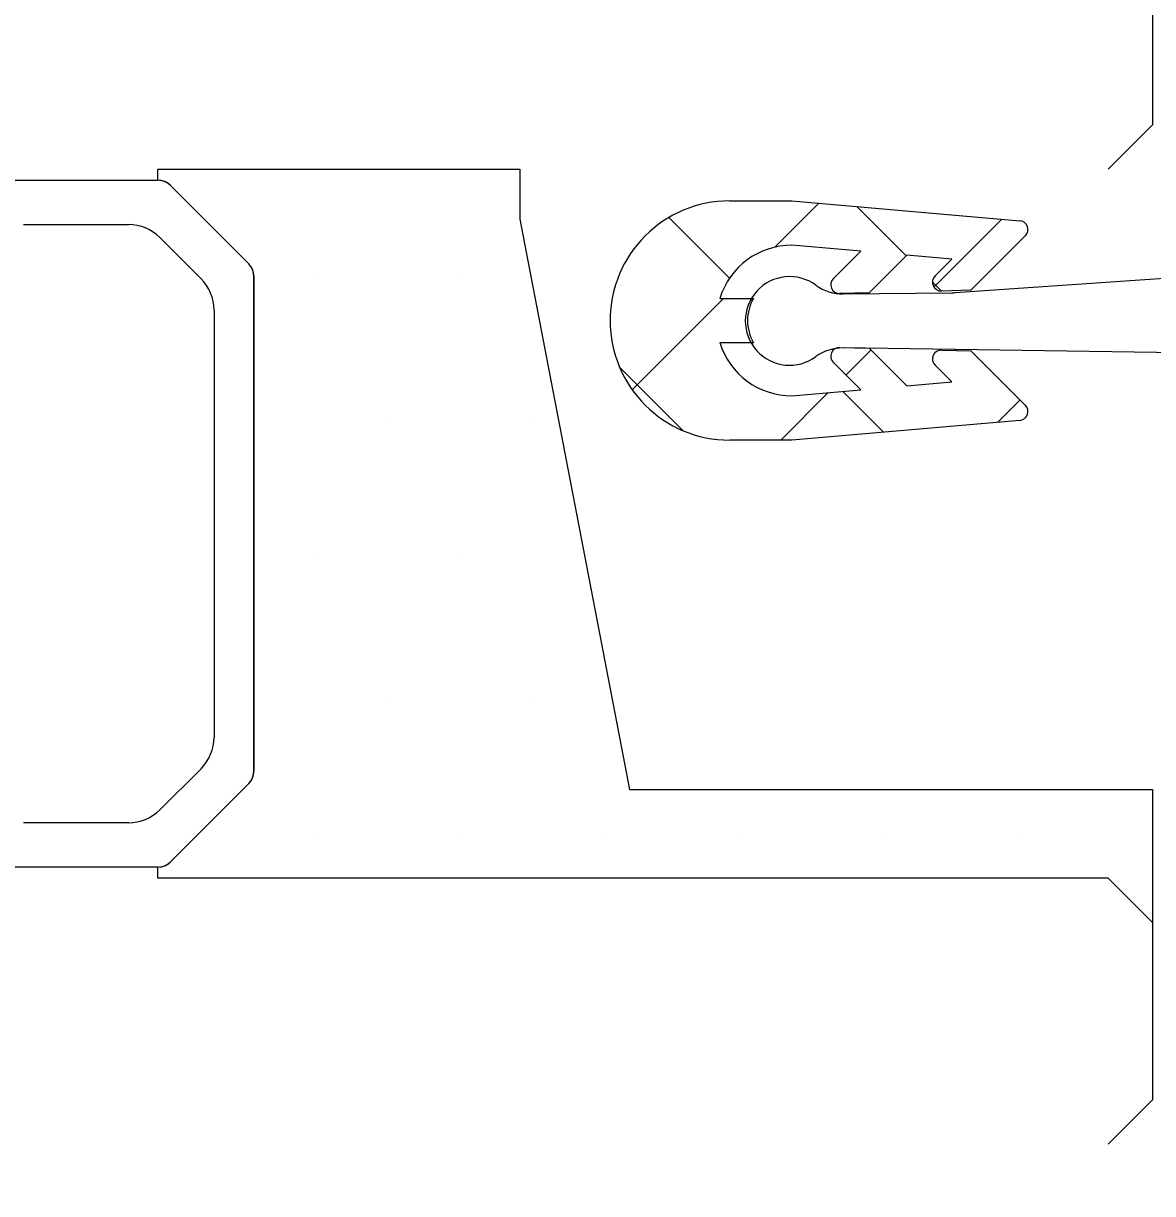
# Model space of a CAD drawing. Extents: x 820 to 5791, y 1495 to 5010.
# Drawn here: x 2728.593 to 2731.141, y 2076.895 to 2079.536 of the extents above; entities that cross this region are included whole.
import ezdxf

# ---------------------------------------------------------------- set-up
doc = ezdxf.new("R2010")
doc.units = 0
doc.header["$LTSCALE"] = 20
doc.layers.get('0').update_dxf_attribs({"linetype": 'CONTINUOUS', "lineweight": 15})
doc.layers.get('DEFPOINTS').update_dxf_attribs({"linetype": 'CONTINUOUS'})
doc.layers.add('_00_TT_PLASTER INTERIOR', color=60, linetype='CONTINUOUS', lineweight=0)
doc.layers.add('ölç', color=63, linetype='CONTINUOUS', lineweight=20)
doc.layers.add('dış ölçü', color=7, linetype='CONTINUOUS', lineweight=20, true_color=0x0d6787)
doc.styles.add('TRS', font='times.ttf', dxfattribs={"width": 0.8})
doc.dimstyles.new('dış ölçü', dxfattribs={"dimtxt": 12, "dimasz": 5, "dimexe": 5, "dimexo": 35, "dimgap": 5, "dimtad": 1, "dimdec": 0, "dimdsep": 46, "dimtxsty": 'TRS', "dimblk": 'DOT', "dimcen": 0, "dimdle": 0.1, "dimclrd": 256, "dimclre": 256, "dimclrt": 73, "dimadec": 0, "dimazin": 0, "dimtfac": 0.3, "dimtdec": 0, "dimtix": 1, "dimtmove": 2, "dimatfit": 3, "dimldrblk": 'DOT', "dimfxl": 1, "dimfxlon": 1, "dimtolj": 1, "dimarcsym": 0})

# ---------------------------------------------------------------- blocks, each defined once
blk = doc.blocks.new('_Dot')
at = {"layer": 'ölç', "color": 0, "lineweight": -2}
blk.add_line((-0.5, 0), (-1, 0), dxfattribs=at)
at = {"layer": 'ölç', "color": 0, "const_width": 0.5}
blk.add_lwpolyline([(-0.25, 0, 1), (0.25, 0, 1)], format="xyb", close=True, dxfattribs=at)
blk = doc.blocks.new('*D175')
at = {"layer": 'DEFPOINTS', "color": 0, "transparency": 16777216}
for p in [(2564.5726, 2100.0514), (2844.1763, 2097.0445), (2844.1763, 1809.2783)]:
    blk.add_point(p, dxfattribs=at)
at = {"layer": 'dış ölçü', "lineweight": -2, "transparency": 16777216}
for p, q in [((2564.5726, 1810.2783), (2564.5726, 1804.2783)), ((2844.1763, 1810.2783), (2844.1763, 1804.2783)), ((2569.5726, 1809.2783), (2839.1763, 1809.2783))]:
    blk.add_line(p, q, dxfattribs=at)
at = {"layer": 'dış ölçü', "lineweight": -2, "transparency": 16777216, "xscale": 5, "yscale": 5, "zscale": 5, "rotation": 180}
blk.add_blockref('_Dot', (2564.5726, 1809.2783), dxfattribs=at)
at = {"layer": 'dış ölçü', "lineweight": -2, "transparency": 16777216, "xscale": 5, "yscale": 5, "zscale": 5}
blk.add_blockref('_Dot', (2844.1763, 1809.2783), dxfattribs=at)
at = {"layer": 'dış ölçü', "color": 73, "transparency": 16777216, "insert": (2704.3745, 1820.3821), "char_height": 12, "attachment_point": 5, "style": 'TRS'}
blk.add_mtext('\\A1;280', dxfattribs=at)
blk = doc.blocks.new('*D180')
at = {"layer": 'DEFPOINTS', "color": 0, "transparency": 16777216}
for p in [(3700.9717, 2100.0445), (2054.2879, 2083.4408), (3700.9717, 1729.2783)]:
    blk.add_point(p, dxfattribs=at)
at = {"layer": 'dış ölçü', "lineweight": -2, "transparency": 16777216}
for p, q in [((2054.2879, 1730.2783), (2054.2879, 1724.2783)), ((3700.9717, 1730.2783), (3700.9717, 1724.2783)), ((2059.2879, 1729.2783), (3695.9717, 1729.2783))]:
    blk.add_line(p, q, dxfattribs=at)
at = {"layer": 'dış ölçü', "lineweight": -2, "transparency": 16777216, "xscale": 5, "yscale": 5, "zscale": 5, "rotation": 180}
blk.add_blockref('_Dot', (2054.2879, 1729.2783), dxfattribs=at)
at = {"layer": 'dış ölçü', "lineweight": -2, "transparency": 16777216, "xscale": 5, "yscale": 5, "zscale": 5}
blk.add_blockref('_Dot', (3700.9717, 1729.2783), dxfattribs=at)
at = {"layer": 'dış ölçü', "color": 73, "transparency": 16777216, "insert": (2877.6298, 1740.3994), "char_height": 12, "attachment_point": 5, "style": 'TRS'}
blk.add_mtext('\\A1;1647', dxfattribs=at)
blk = doc.blocks.new('HGJFG')
at = {"color": 9}
for p, q in [((-2433.4459, -3290.0908), (-2433.4459, -3291.0428)), ((-2433.4459, -3291.0428), (-2433.5459, -3291.1428)), ((-2435.6904, -3291.1678), (-2435.6904, -3291.1428)), ((-2435.6904, -3291.1428), (-2434.8738, -3291.1428)), ((-2434.8738, -3291.1428), (-2434.8738, -3291.2556)), ((-2435.6798, -3291.1692), (-2435.6904, -3291.1678)), ((-2435.6704, -3291.1731), (-2435.6798, -3291.1692)), ((-2435.6621, -3291.1795), (-2435.6704, -3291.1731)), ((-2435.4855, -3291.3561), (-2435.6621, -3291.1795)), ((-2434.3999, -3291.2143), (-2434.26, -3291.2143)), ((-2434.26, -3291.2143), (-2433.7455, -3291.259)), ((-2434.2982, -3291.3186), (-2434.1991, -3291.2195)), ((-2434.002, -3291.3384), (-2434.1133, -3291.227)), ((-2434.8738, -3291.2556), (-2434.6259, -3292.5428)), ((-2434.4006, -3291.3888), (-2434.5374, -3291.2519)), ((-2433.9393, -3291.4087), (-2433.786, -3291.2555)), ((-2433.7331, -3291.2931), (-2433.856, -3291.416)), ((-2434.1045, -3291.3278), (-2434.2599, -3291.3143)), ((-2434.1661, -3291.3894), (-2434.1045, -3291.3278)), ((-2434.0004, -3291.3368), (-2434.0854, -3291.4218)), ((-2433.8988, -3291.3456), (-2434.0004, -3291.3368)), ((-2433.9367, -3291.3835), (-2433.8988, -3291.3456)), ((-2435.4792, -3291.3644), (-2435.4855, -3291.3561)), ((-2435.4752, -3291.374), (-2435.4792, -3291.3644)), ((-2435.4738, -3291.3844), (-2435.4752, -3291.374)), ((-2435.4738, -3292.5012), (-2435.4738, -3291.3844)), ((-2435.3278, -3291.3839), (-2435.3278, -3291.3839)), ((-2435.0103, -3291.3839), (-2435.0103, -3291.3839)), ((-2433.9226, -3291.4177), (-2433.9426, -3291.3978)), ((-2433.8904, -3291.4213), (-2433.266, -3291.3781)), ((-2434.0854, -3291.4218), (-2434.1515, -3291.4235)), ((-2434.1439, -3291.4243), (-2433.8991, -3291.4216)), ((-2433.856, -3291.416), (-2433.922, -3291.4177)), ((-2433.8991, -3291.4216), (-2433.8991, -3291.4216)), ((-2434.6201, -3291.6405), (-2434.4138, -3291.4343)), ((-2434.4224, -3291.4343), (-2434.3465, -3291.4343)), ((-2434.3495, -3291.4399), (-2434.3551, -3291.4343)), ((-2434.3465, -3291.5343), (-2434.4224, -3291.5343)), ((-2434.1515, -3291.545), (-2434.0854, -3291.5467)), ((-2433.1915, -3291.5597), (-2434.1438, -3291.5463)), ((-2434.1379, -3291.6073), (-2434.0813, -3291.5508)), ((-2434.0854, -3291.5467), (-2434.0004, -3291.6317)), ((-2433.922, -3291.5509), (-2433.856, -3291.5526)), ((-2433.856, -3291.5526), (-2433.7331, -3291.6755)), ((-2434.1045, -3291.6407), (-2434.1661, -3291.5791)), ((-2434.5057, -3291.7327), (-2434.6483, -3291.5901)), ((-2433.8988, -3291.6229), (-2433.9367, -3291.585)), ((-2434.0004, -3291.6317), (-2433.8988, -3291.6229)), ((-2434.2848, -3291.7543), (-2434.1777, -3291.6471)), ((-2434.2599, -3291.6543), (-2434.1045, -3291.6407)), ((-2434.053, -3291.7363), (-2434.1451, -3291.6443)), ((-2433.7955, -3291.7139), (-2433.7451, -3291.6635)), ((-2435.1691, -3291.7014), (-2435.1691, -3291.7014)), ((-2434.8516, -3291.7014), (-2434.8516, -3291.7014)), ((-2433.7455, -3291.7096), (-2434.2599, -3291.7543)), ((-2434.2599, -3291.7543), (-2434.3999, -3291.7543)), ((-2435.3278, -3292.0189), (-2435.3278, -3292.0189)), ((-2435.0103, -3292.0189), (-2435.0103, -3292.0189)), ((-2435.1691, -3292.3364), (-2435.1691, -3292.3364)), ((-2434.8516, -3292.3364), (-2434.8516, -3292.3364)), ((-2435.4752, -3292.5117), (-2435.4738, -3292.5012)), ((-2435.6621, -3292.7061), (-2435.4855, -3292.5295)), ((-2435.4855, -3292.5295), (-2435.4793, -3292.5214)), ((-2435.4793, -3292.5214), (-2435.4752, -3292.5117)), ((-2434.6259, -3292.5428), (-2433.4459, -3292.5428)), ((-2433.4459, -3292.5428), (-2433.4459, -3292.8428)), ((-2435.3278, -3292.6539), (-2435.3278, -3292.6539)), ((-2435.0103, -3292.6539), (-2435.0103, -3292.6539)), ((-2434.6928, -3292.6539), (-2434.6928, -3292.6539)), ((-2434.3753, -3292.6539), (-2434.3753, -3292.6539)), ((-2434.0578, -3292.6539), (-2434.0578, -3292.6539)), ((-2433.7403, -3292.6539), (-2433.7403, -3292.6539)), ((-2435.6904, -3292.7178), (-2435.6795, -3292.7163)), ((-2435.6904, -3292.7428), (-2435.6904, -3292.7178)), ((-2435.6795, -3292.7163), (-2435.6703, -3292.7124)), ((-2435.6703, -3292.7124), (-2435.6621, -3292.7061)), ((-2433.5459, -3292.7428), (-2435.6904, -3292.7428)), ((-2433.5459, -3292.7428), (-2433.4459, -3292.8428)), ((-2433.4459, -3292.8428), (-2433.5459, -3292.7428)), ((-2433.4459, -3292.8428), (-2433.4459, -3293.2428)), ((-2433.4459, -3293.2428), (-2433.5459, -3293.3428))]:
    blk.add_line(p, q, dxfattribs=at)
at = {"color": 9, "ltscale": 10}
for p, q in [((-2436.1438, -3291.1678), (-2435.6904, -3291.1678)), ((-2435.6621, -3291.1795), (-2435.4855, -3291.3561)), ((-2435.9938, -3291.2678), (-2435.7567, -3291.2678)), ((-2435.6859, -3291.2971), (-2435.5931, -3291.3899)), ((-2435.4738, -3291.3844), (-2435.4738, -3292.5012)), ((-2435.5638, -3291.4606), (-2435.5638, -3292.425)), ((-2435.5931, -3292.4957), (-2435.6859, -3292.5885)), ((-2435.4855, -3292.5295), (-2435.6621, -3292.7061)), ((-2435.7567, -3292.6178), (-2435.9938, -3292.6178)), ((-2435.6904, -3292.7178), (-2436.1438, -3292.7178))]:
    blk.add_line(p, q, dxfattribs=at)
for centre, radius, start, end in [((-2435.6904, -3291.2078), 0.04, 45, 90), ((-2435.7567, -3291.3678), 0.1, 45, 90), ((-2435.5138, -3291.3844), 0.04, 360, 45), ((-2435.6638, -3291.4606), 0.1, 0, 45), ((-2435.6638, -3292.425), 0.1, 315, 360), ((-2435.5138, -3292.5012), 0.04, 315, 0), ((-2435.7567, -3292.5178), 0.1, 270, 315), ((-2435.6904, -3292.6778), 0.04, 270, 315)]:
    blk.add_arc(centre, radius, start, end, dxfattribs=at)
at = {"color": 9}
for centre, radius, start, end in [((-2434.3999, -3291.4843), 0.27, 90, 270), ((-2433.7472, -3291.2789), 0.02, 315, 85.0314), ((-2434.2599, -3291.4843), 0.17, 90, 162.9053), ((-2434.265, -3291.4853), 0.1, 53.5859, 306.3827), ((-2434.152, -3291.4035), 0.02, 135, 271.4597), ((-2433.9226, -3291.3977), 0.02, 135, 271.4597), ((-2434.1462, -3291.3243), 0.1, 233.5859, 271.366), ((-2433.9007, -3291.2716), 0.15, 270.6241, 273.9567), ((-2434.2599, -3291.4843), 0.1, 150.0191, 210.0172), ((-2434.2599, -3291.4843), 0.17, 197.0947, 270), ((-2434.1463, -3291.6463), 0.1, 88.5403, 126.3827), ((-2434.152, -3291.565), 0.02, 88.5403, 225), ((-2433.9226, -3291.5709), 0.02, 88.5403, 225), ((-2433.7472, -3291.6897), 0.02, 274.9686, 45)]:
    blk.add_arc(centre, radius, start, end, dxfattribs=at)

msp = doc.modelspace()

# ---------------------------------------------------------------- block references
at = {"layer": '_00_TT_PLASTER INTERIOR'}
msp.add_blockref('HGJFG', (5164.5872, 5370.3499), dxfattribs=at)

# ---------------------------------------------------------------- dimensions: what is measured, and where the dimension line sits
at = {"layer": 'dış ölçü'}
for base, p1, p2, picture, middle in [((3700.9717, 1729.2783), (2054.2879, 2083.4408), (3700.9717, 2100.0445), '*D180', (2877.6298, 1740.3994)), ((2844.1763, 1809.2783), (2564.5726, 2100.0514), (2844.1763, 2097.0445), '*D175', (2704.3745, 1820.3821))]:
    dim = msp.add_linear_dim(base=base, p1=p1, p2=p2, dimstyle='dış ölçü', dxfattribs=at)
    dim.commit()
    dim.dimension.update_dxf_attribs({"geometry": picture, "text_midpoint": middle})

doc.saveas('drawing.dxf')
